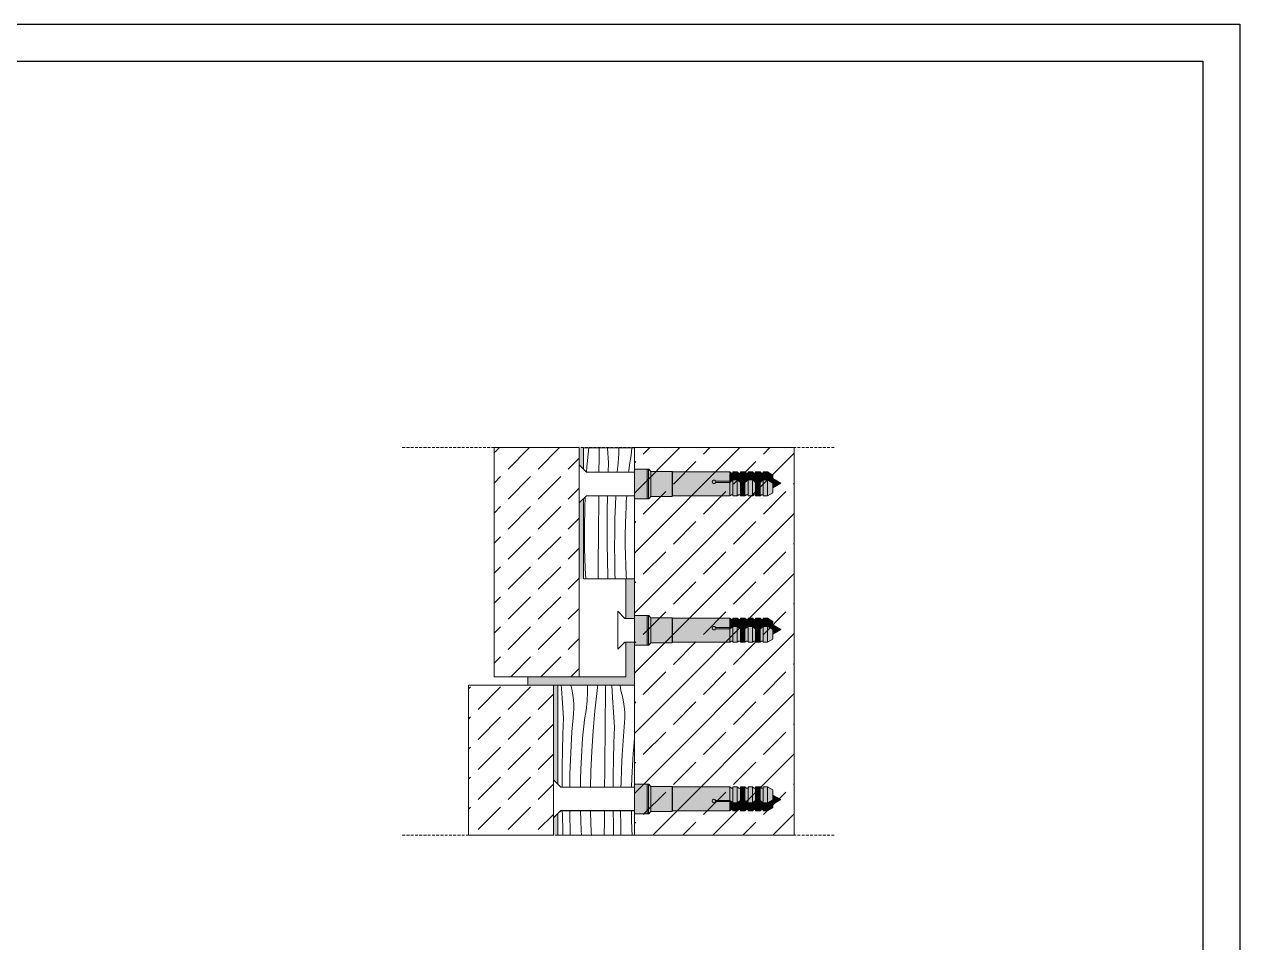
# Model space of a CAD drawing. Header units: millimetres. Extents: x -5804 to 56024, y 506 to 54141.
# Drawn here: x 47442 to 56024, y 47658 to 54141 of the extents above; entities that cross this region are included whole.
import ezdxf

# ---------------------------------------------------------------- set-up
doc = ezdxf.new("R2010")
doc.units = ezdxf.units.MM
doc.linetypes.add('Hidden Line', pattern=[30, 20, -10])
for name, color, linetype, lineweight in [('2D Drafting - General102', 254, 'Continuous', 13), ('2D Drafting - General121', 255, 'Continuous', 0), ('2D Drafting - General2', 251, 'Continuous', 15), ('2D Drafting - General5', 161, 'Continuous', 25), ('2D Drafting - General81', 251, 'Continuous', 20)]:
    doc.layers.add(name, color=color, linetype=linetype, lineweight=lineweight)
pattern_1 = [(45, (205926.2, 329318.37), (-212.13203, 212.13203), [225, -75]), (45, (205926.2, 329530.5), (-212.13203, 212.13203), [225, -75])]

# ---------------------------------------------------------------- blocks, each defined once
blk = doc.blocks.new('*X6')
at = {"layer": '2D Drafting - General81', "linetype": 'Continuous'}
for p, q in [((-51503.8, -92767.2), (-51499.8, -92722)), ((-51475.2, -92744), (-51475, -92723.1)), ((-51475, -92723.1), (-51475, -92722)), ((-51455.8, -92723), (-51455.9, -92722)), ((-51453.2, -92757.9), (-51455.8, -92723)), ((-51429.6, -92746.9), (-51429, -92736.2)), ((-51429, -92725.4), (-51429.2, -92722)), ((-51429, -92736.2), (-51429, -92725.4)), ((-51400, -92740.4), (-51397.9, -92722)), ((-51504.6, -92779.7), (-51503.8, -92767.2)), ((-51475.5, -92779.7), (-51475.2, -92744)), ((-51454.1, -92779.7), (-51453.2, -92757.9)), ((-51432.4, -92779.7), (-51430.7, -92757.5)), ((-51430.7, -92757.5), (-51429.6, -92746.9)), ((-51405.5, -92776.7), (-51404, -92762.3)), ((-51404, -92762.3), (-51400, -92740.4)), ((-51405.8, -92779.7), (-51405.5, -92776.7))]:
    blk.add_line(p, q, dxfattribs=at)
blk = doc.blocks.new('Wype_nienie_31')
at = {"layer": '2D Drafting - General2', "linetype": 'Continuous'}
for p, q in [((-51512.2, -92722), (-51512.2, -92772.6)), ((-51392.2, -92722), (-51512.2, -92722)), ((-51392.2, -92779.7), (-51392.2, -92722)), ((-51512.2, -92772.6), (-51505.2, -92779.7)), ((-51505.2, -92779.7), (-51392.2, -92779.7))]:
    blk.add_line(p, q, dxfattribs=at)
at = {"layer": '2D Drafting - General81', "linetype": 'Continuous'}
blk.add_blockref('*X6', (0, 0), dxfattribs=at)
blk = doc.blocks.new('*X8')
at = {"layer": '2D Drafting - General81', "linetype": 'Continuous'}
for p, q in [((-51561.7, -93587.1), (-51561.9, -93576.2)), ((-51560.7, -93625.2), (-51561.7, -93587.1)), ((-51544.4, -93589), (-51544.5, -93576.2)), ((-51543.7, -93622), (-51544.4, -93589)), ((-51518.4, -93599), (-51519.1, -93576.2)), ((-51495.2, -93579.8), (-51495.2, -93576.2)), ((-51493.8, -93627.6), (-51495.2, -93579.8)), ((-51462.9, -93601.6), (-51462.7, -93576.2)), ((-51441.6, -93608.3), (-51442.1, -93576.2)), ((-51424.6, -93577.1), (-51424.6, -93576.2)), ((-51424.3, -93610.2), (-51424.6, -93577.1)), ((-51399.1, -93596.1), (-51399.3, -93576.2)), ((-51398.3, -93620.2), (-51399.1, -93596.1)), ((-51560.4, -93633.9), (-51560.7, -93625.2)), ((-51543.6, -93627.6), (-51543.7, -93622)), ((-51517.3, -93623.2), (-51518.4, -93599)), ((-51516.7, -93633.9), (-51517.3, -93623.2)), ((-51463.1, -93633.9), (-51462.9, -93601.6)), ((-51441, -93633.9), (-51441.6, -93608.3)), ((-51423.8, -93633.9), (-51424.3, -93610.2)), ((-51397.7, -93633.9), (-51398.3, -93620.2)), ((-51543.4, -93633.1), (-51543.6, -93627.6)), ((-51543.4, -93633.9), (-51543.4, -93633.1)), ((-51493.4, -93633.9), (-51493.8, -93627.6))]:
    blk.add_line(p, q, dxfattribs=at)
blk = doc.blocks.new('Wype_nienie_32')
at = {"layer": '2D Drafting - General2', "linetype": 'Continuous'}
for p, q in [((-51565.6, -93576.2), (-51572.7, -93583.2)), ((-51572.7, -93583.2), (-51572.7, -93633.9)), ((-51392.2, -93576.2), (-51565.6, -93576.2)), ((-51392.2, -93633.9), (-51392.2, -93576.2)), ((-51572.7, -93633.9), (-51392.2, -93633.9))]:
    blk.add_line(p, q, dxfattribs=at)
at = {"layer": '2D Drafting - General81', "linetype": 'Continuous'}
blk.add_blockref('*X8', (0, 0), dxfattribs=at)
blk = doc.blocks.new('*X38')
at = {"layer": '2D Drafting - General81', "linetype": 'Continuous'}
for p, q in [((-51508.9, -92862.7), (-51507.8, -92837.7)), ((-51476.2, -92862.1), (-51476, -92835.1)), ((-51456.4, -92872.3), (-51455.7, -92835.1)), ((-51436.8, -92856.5), (-51435.8, -92835.1)), ((-51411.9, -92863.5), (-51411.2, -92849)), ((-51411.2, -92849), (-51410.3, -92835.1)), ((-51509.7, -92910.5), (-51508.9, -92862.7)), ((-51476.5, -92901.4), (-51476.2, -92862.1)), ((-51456.6, -92910.4), (-51456.4, -92872.3)), ((-51437.9, -92889.5), (-51436.8, -92856.5)), ((-51413.3, -92902.1), (-51412.5, -92878)), ((-51412.5, -92878), (-51411.9, -92863.5)), ((-51509.4, -92958.3), (-51509.7, -92910.5)), ((-51476.8, -92940.7), (-51476.5, -92901.4)), ((-51456.4, -92948.6), (-51456.6, -92910.4)), ((-51438.6, -92922.6), (-51437.9, -92889.5)), ((-51413.6, -92926.3), (-51413.3, -92902.1)), ((-51438.8, -92955.6), (-51438.6, -92922.6)), ((-51413.6, -92950.4), (-51413.6, -92926.3)), ((-51508, -93006.1), (-51509.4, -92958.3)), ((-51477.1, -92980.1), (-51476.8, -92940.7)), ((-51455.8, -92986.8), (-51456.4, -92948.6)), ((-51438.5, -92988.6), (-51438.8, -92955.6)), ((-51413.3, -92974.6), (-51413.6, -92950.4)), ((-51477.4, -93019.4), (-51477.1, -92980.1)), ((-51454.9, -93024.9), (-51455.8, -92986.8)), ((-51437.9, -93021.7), (-51438.5, -92988.6)), ((-51412.5, -92998.7), (-51413.3, -92974.6)), ((-51506.7, -93031), (-51508, -93006.1)), ((-51477.5, -93031), (-51477.4, -93019.4)), ((-51454.7, -93031), (-51454.9, -93024.9)), ((-51437.7, -93027.2), (-51437.9, -93021.7)), ((-51411.5, -93022.8), (-51412.5, -92998.7)), ((-51411, -93031), (-51411.5, -93022.8)), ((-51437.6, -93031), (-51437.7, -93027.2))]:
    blk.add_line(p, q, dxfattribs=at)
blk = doc.blocks.new('Wype_nienie_52')
at = {"layer": '2D Drafting - General2', "linetype": 'Continuous'}
for p, q in [((-51505.2, -92835.1), (-51512.2, -92842.1)), ((-51512.2, -92842.1), (-51512.2, -93031)), ((-51392.2, -92835.1), (-51505.2, -92835.1)), ((-51392.2, -93031), (-51392.2, -92835.1)), ((-51512.2, -93031), (-51392.2, -93031))]:
    blk.add_line(p, q, dxfattribs=at)
at = {"layer": '2D Drafting - General81', "linetype": 'Continuous'}
blk.add_blockref('*X38', (0, 0), dxfattribs=at)
blk = doc.blocks.new('*X42')
at = {"layer": '2D Drafting - General81', "linetype": 'Continuous'}
for p, q in [((-51564, -93288.6), (-51564.4, -93281)), ((-51541.1, -93283.4), (-51541.8, -93281)), ((-51538.6, -93293.9), (-51541.1, -93283.4)), ((-51502.2, -93296.6), (-51502.5, -93281)), ((-51479.3, -93286.7), (-51478.7, -93281)), ((-51460.3, -93302.9), (-51460, -93282)), ((-51460, -93282), (-51459.9, -93281)), ((-51443.9, -93309.7), (-51445.6, -93281)), ((-51424, -93294.3), (-51425.3, -93281)), ((-51561.7, -93323.4), (-51564, -93288.6)), ((-51536.8, -93304.4), (-51538.6, -93293.9)), ((-51535.5, -93315.1), (-51536.8, -93304.4)), ((-51503.3, -93318.7), (-51502.2, -93296.6)), ((-51485.4, -93341.1), (-51480.1, -93293.6)), ((-51480.1, -93293.6), (-51479.3, -93286.7)), ((-51460.5, -93323.7), (-51460.3, -93302.9)), ((-51441.6, -93344.6), (-51443.9, -93309.7)), ((-51421, -93304.6), (-51424, -93294.3)), ((-51418.5, -93315), (-51421, -93304.6)), ((-51559.1, -93358.2), (-51561.7, -93323.4)), ((-51534.9, -93325.8), (-51535.5, -93315.1)), ((-51535.4, -93347.2), (-51534.8, -93336.5)), ((-51534.8, -93336.5), (-51534.9, -93325.8)), ((-51505.9, -93340.8), (-51503.3, -93318.7)), ((-51460.8, -93344.6), (-51460.5, -93323.7)), ((-51416.7, -93325.6), (-51418.5, -93315)), ((-51415.4, -93336.2), (-51416.7, -93325.6)), ((-51414.8, -93347), (-51415.4, -93336.2)), ((-51560.5, -93396.3), (-51559.1, -93358.2)), ((-51539.1, -93390.8), (-51536.6, -93357.9)), ((-51536.6, -93357.9), (-51535.4, -93347.2)), ((-51511.3, -93377), (-51509.8, -93362.6)), ((-51509.8, -93362.6), (-51505.9, -93340.8)), ((-51489.6, -93388.7), (-51485.4, -93341.1)), ((-51461.3, -93404.9), (-51461, -93365.5)), ((-51461, -93365.5), (-51460.8, -93344.6)), ((-51439, -93379.4), (-51441.6, -93344.6)), ((-51416.5, -93379.1), (-51415.3, -93368.4)), ((-51415.3, -93368.4), (-51414.8, -93357.7)), ((-51414.8, -93357.7), (-51414.8, -93347)), ((-51561.6, -93434.5), (-51560.5, -93396.3)), ((-51541.1, -93423.8), (-51539.1, -93390.8)), ((-51514, -93405.9), (-51512.7, -93391.5)), ((-51512.7, -93391.5), (-51511.3, -93377)), ((-51492.7, -93436.4), (-51489.6, -93388.7)), ((-51440.5, -93417.5), (-51439, -93379.4)), ((-51419, -93412), (-51416.5, -93379.1)), ((-51542.6, -93456.8), (-51541.1, -93423.8)), ((-51516.2, -93434.9), (-51515.1, -93420.4)), ((-51515.1, -93420.4), (-51514, -93405.9)), ((-51461.7, -93444.2), (-51461.3, -93404.9)), ((-51441.5, -93455.6), (-51440.5, -93417.5)), ((-51421, -93445), (-51419, -93412)), ((-51393.9, -93427.1), (-51392.7, -93412.6)), ((-51392.7, -93412.6), (-51392.2, -93408)), ((-51562.2, -93472.6), (-51561.6, -93434.5)), ((-51517.8, -93463.8), (-51517, -93449.3)), ((-51517, -93449.3), (-51516.2, -93434.9)), ((-51494.7, -93484.2), (-51492.7, -93436.4)), ((-51462, -93483.6), (-51461.7, -93444.2)), ((-51422.6, -93478), (-51421, -93445)), ((-51396.1, -93456), (-51395.1, -93441.6)), ((-51395.1, -93441.6), (-51393.9, -93427.1)), ((-51562.5, -93510.8), (-51562.2, -93472.6)), ((-51543.8, -93489.9), (-51542.6, -93456.8)), ((-51519.1, -93502.5), (-51518.4, -93478.3)), ((-51518.4, -93478.3), (-51517.8, -93463.8)), ((-51462.3, -93520.8), (-51462, -93483.6)), ((-51442.1, -93493.8), (-51441.5, -93455.6)), ((-51423.7, -93511), (-51422.6, -93478)), ((-51397.7, -93485), (-51397, -93470.5)), ((-51397, -93470.5), (-51396.1, -93456)), ((-51562.4, -93520.8), (-51562.5, -93510.8)), ((-51544.4, -93520.8), (-51543.8, -93489.9)), ((-51519.4, -93520.8), (-51519.1, -93502.5)), ((-51495.3, -93520.8), (-51494.7, -93484.2)), ((-51442.3, -93520.8), (-51442.1, -93493.8)), ((-51423.9, -93520.8), (-51423.7, -93511)), ((-51399, -93520.8), (-51398.3, -93499.5)), ((-51398.3, -93499.5), (-51397.7, -93485))]:
    blk.add_line(p, q, dxfattribs=at)
blk = doc.blocks.new('Wype_nienie_54')
at = {"layer": '2D Drafting - General2', "linetype": 'Continuous'}
for p, q in [((-51392.2, -93281), (-51572.7, -93281)), ((-51572.7, -93281), (-51572.7, -93513.7)), ((-51392.2, -93520.8), (-51392.2, -93281)), ((-51572.7, -93513.7), (-51565.6, -93520.8)), ((-51565.6, -93520.8), (-51392.2, -93520.8))]:
    blk.add_line(p, q, dxfattribs=at)
at = {"layer": '2D Drafting - General81', "linetype": 'Continuous'}
blk.add_blockref('*X42', (0, 0), dxfattribs=at)

msp = doc.modelspace()

# ---------------------------------------------------------------- hatches: boundary and pattern name
at = {"layer": '2D Drafting - General102', "linetype": 'Continuous'}
for points in [[(51749.51, 50225.45), (51689.51, 50225.45), (51689.51, 49946.31), (51749.51, 49946.31)], [(50998.17, 49475.45), (51749.51, 49475.45), (51749.51, 49780.05), (51689.51, 49780.05), (51689.51, 49535.45), (50998.17, 49535.45)]]:
    msp.add_hatch(color=256, dxfattribs=at).paths.add_polyline_path(points)
at = {"layer": '2D Drafting - General121', "linetype": 'Continuous'}
for points in [[(51749.51, 50791.77), (51749.51, 50901.8), (51749.51, 51000.79), (51839.51, 51000.79), (51839.51, 50893.02), (51839.51, 50791.77)], [(51839.51, 50791.77), (51749.51, 50791.77), (51749.51, 50901.8), (51749.51, 51000.79), (51839.51, 51000.79), (51839.51, 50890.18)], [(51839.51, 50792.06), (51839.51, 50890.18), (51839.51, 50963.24), (51839.51, 51000.79), (51850.05, 51000.79), (51850.05, 50792.06)], [(51850.05, 50792.06), (51850.05, 51000.79), (51850.57, 51000.79), (51866.81, 50984.55), (51866.81, 50808.3), (51850.57, 50792.06)], [(51866.81, 50808.01), (51866.81, 50984.55), (52016.04, 50984.55), (52016.04, 50808.01)], [(52016.04, 50808.01), (52016.04, 50984.55), (52019.78, 50980.81), (52019.78, 50811.75)], [(52445.36, 50971.93), (52445.36, 50933.08), (52423.03, 50915.84), (52423.03, 50980.81), (52434.26, 50971.93)], [(52476.42, 50980.81), (52476.42, 50933.08), (52445.36, 50933.08), (52445.36, 50980.81)], [(52498.75, 50971.93), (52498.75, 50915.84), (52476.42, 50933.08), (52476.42, 50980.81), (52487.65, 50971.93)], [(52529.81, 50980.81), (52529.81, 50915.84), (52498.75, 50915.84), (52498.75, 50980.81)], [(52529.81, 50915.84), (52529.81, 50980.81), (52541.04, 50971.93), (52552.14, 50971.93), (52552.14, 50933.08)], [(52583.2, 50980.81), (52583.2, 50933.08), (52552.14, 50933.08), (52552.14, 50980.81)], [(52605.53, 50971.93), (52605.53, 50915.84), (52583.2, 50933.08), (52583.2, 50980.81), (52594.43, 50971.93)], [(52636.59, 50980.81), (52636.59, 50915.84), (52605.53, 50915.84), (52605.53, 50980.81)], [(52658.92, 50971.93), (52658.92, 50933.08), (52636.59, 50915.84), (52636.59, 50980.81), (52647.82, 50971.93)], [(52658.92, 50933.08), (52658.92, 50980.81), (52689.98, 50980.81), (52689.98, 50933.08)], [(52727.12, 50911.64), (52689.98, 50933.08), (52689.98, 50980.81), (52727.12, 50959.37)], [(52423.03, 50915.84), (52445.36, 50933.08), (52445.36, 50924.2), (52423.03, 50906.96)], [(52445.36, 50820.62), (52434.26, 50820.62), (52423.03, 50811.75), (52423.03, 50906.96), (52445.36, 50924.2)], [(52445.36, 50933.08), (52476.42, 50933.08), (52476.42, 50924.2), (52445.36, 50924.2)], [(52445.36, 50811.75), (52445.36, 50924.2), (52476.42, 50924.2), (52476.42, 50811.75)], [(52498.75, 50906.96), (52476.42, 50924.2), (52476.42, 50933.08), (52498.75, 50915.84)], [(52498.75, 50820.62), (52487.65, 50820.62), (52476.42, 50811.75), (52476.42, 50924.2), (52498.75, 50906.96)], [(52498.75, 50915.84), (52529.81, 50915.84), (52529.81, 50906.96), (52498.75, 50906.96)], [(52498.75, 50811.75), (52498.75, 50906.96), (52529.81, 50906.96), (52529.81, 50811.75)], [(52552.14, 50924.2), (52529.81, 50906.96), (52529.81, 50915.84), (52552.14, 50933.08)], [(52552.14, 50820.62), (52541.04, 50820.62), (52529.81, 50811.75), (52529.81, 50906.96), (52552.14, 50924.2)], [(52583.2, 50924.2), (52552.14, 50924.2), (52552.14, 50933.08), (52583.2, 50933.08)], [(52583.2, 50811.75), (52552.14, 50811.75), (52552.14, 50924.2), (52583.2, 50924.2)], [(52605.53, 50906.96), (52583.2, 50924.2), (52583.2, 50933.08), (52605.53, 50915.84)], [(52605.53, 50820.62), (52594.43, 50820.62), (52583.2, 50811.75), (52583.2, 50924.2), (52605.53, 50906.96)], [(52605.53, 50915.84), (52636.59, 50915.84), (52636.59, 50906.96), (52605.53, 50906.96)], [(52636.59, 50811.75), (52605.53, 50811.75), (52605.53, 50906.96), (52636.59, 50906.96)], [(52636.59, 50915.84), (52658.92, 50933.08), (52658.92, 50924.2), (52636.59, 50906.96)], [(52658.92, 50820.62), (52647.82, 50820.62), (52636.59, 50811.75), (52636.59, 50906.96), (52658.92, 50924.2)], [(52658.92, 50933.08), (52689.98, 50933.08), (52689.98, 50924.2), (52658.92, 50924.2)], [(52658.92, 50811.75), (52658.92, 50924.2), (52689.98, 50924.2), (52689.98, 50811.75)], [(52727.12, 50902.76), (52689.98, 50924.2), (52689.98, 50933.08), (52727.12, 50911.64)], [(52727.12, 50833.19), (52689.98, 50811.75), (52689.98, 50924.2), (52727.12, 50902.76)], [(52783.31, 50901.51), (52727.12, 50869.07), (52727.12, 50933.95)], [(51749.51, 49758.67), (51749.51, 49868.7), (51749.51, 49967.69), (51839.51, 49967.69), (51839.51, 49859.93), (51839.51, 49758.67)], [(51839.51, 49758.67), (51749.51, 49758.67), (51749.51, 49868.7), (51749.51, 49967.69), (51839.51, 49967.69), (51839.51, 49857.08)], [(51839.51, 49758.96), (51839.51, 49857.08), (51839.51, 49930.14), (51839.51, 49967.69), (51850.05, 49967.69), (51850.05, 49758.96)], [(51850.05, 49758.96), (51850.05, 49967.69), (51850.57, 49967.69), (51866.81, 49951.45), (51866.81, 49775.2), (51850.57, 49758.96)], [(51866.81, 49774.91), (51866.81, 49951.45), (52016.04, 49951.45), (52016.04, 49774.91)], [(52016.04, 49774.91), (52016.04, 49951.45), (52019.78, 49947.71), (52019.78, 49778.65)], [(52445.36, 49938.83), (52445.36, 49899.98), (52423.03, 49882.74), (52423.03, 49947.71), (52434.26, 49938.83)], [(52476.42, 49947.71), (52476.42, 49899.98), (52445.36, 49899.98), (52445.36, 49947.71)], [(52498.75, 49938.83), (52498.75, 49882.74), (52476.42, 49899.98), (52476.42, 49947.71), (52487.65, 49938.83)], [(52529.81, 49947.71), (52529.81, 49882.74), (52498.75, 49882.74), (52498.75, 49947.71)], [(52529.81, 49882.74), (52529.81, 49947.71), (52541.04, 49938.83), (52552.14, 49938.83), (52552.14, 49899.98)], [(52583.2, 49947.71), (52583.2, 49899.98), (52552.14, 49899.98), (52552.14, 49947.71)], [(52605.53, 49938.83), (52605.53, 49882.74), (52583.2, 49899.98), (52583.2, 49947.71), (52594.43, 49938.83)], [(52636.59, 49947.71), (52636.59, 49882.74), (52605.53, 49882.74), (52605.53, 49947.71)], [(52658.92, 49938.83), (52658.92, 49899.98), (52636.59, 49882.74), (52636.59, 49947.71), (52647.82, 49938.83)], [(52658.92, 49899.98), (52658.92, 49947.71), (52689.98, 49947.71), (52689.98, 49899.98)], [(52727.12, 49878.54), (52689.98, 49899.98), (52689.98, 49947.71), (52727.12, 49926.27)], [(52423.03, 49882.74), (52445.36, 49899.98), (52445.36, 49891.11), (52423.03, 49873.87)], [(52445.36, 49787.52), (52434.26, 49787.52), (52423.03, 49778.65), (52423.03, 49873.87), (52445.36, 49891.11)], [(52445.36, 49899.98), (52476.42, 49899.98), (52476.42, 49891.11), (52445.36, 49891.11)], [(52445.36, 49778.65), (52445.36, 49891.11), (52476.42, 49891.11), (52476.42, 49778.65)], [(52498.75, 49873.87), (52476.42, 49891.11), (52476.42, 49899.98), (52498.75, 49882.74)], [(52498.75, 49787.52), (52487.65, 49787.52), (52476.42, 49778.65), (52476.42, 49891.11), (52498.75, 49873.87)], [(52498.75, 49882.74), (52529.81, 49882.74), (52529.81, 49873.87), (52498.75, 49873.87)], [(52498.75, 49778.65), (52498.75, 49873.87), (52529.81, 49873.87), (52529.81, 49778.65)], [(52552.14, 49891.11), (52529.81, 49873.87), (52529.81, 49882.74), (52552.14, 49899.98)], [(52552.14, 49787.52), (52541.04, 49787.52), (52529.81, 49778.65), (52529.81, 49873.87), (52552.14, 49891.11)], [(52583.2, 49891.11), (52552.14, 49891.11), (52552.14, 49899.98), (52583.2, 49899.98)], [(52583.2, 49778.65), (52552.14, 49778.65), (52552.14, 49891.11), (52583.2, 49891.11)], [(52605.53, 49873.87), (52583.2, 49891.11), (52583.2, 49899.98), (52605.53, 49882.74)], [(52605.53, 49787.52), (52594.43, 49787.52), (52583.2, 49778.65), (52583.2, 49891.11), (52605.53, 49873.87)], [(52605.53, 49882.74), (52636.59, 49882.74), (52636.59, 49873.87), (52605.53, 49873.87)], [(52636.59, 49778.65), (52605.53, 49778.65), (52605.53, 49873.87), (52636.59, 49873.87)], [(52636.59, 49882.74), (52658.92, 49899.98), (52658.92, 49891.11), (52636.59, 49873.87)], [(52658.92, 49787.52), (52647.82, 49787.52), (52636.59, 49778.65), (52636.59, 49873.87), (52658.92, 49891.11)], [(52658.92, 49899.98), (52689.98, 49899.98), (52689.98, 49891.11), (52658.92, 49891.11)], [(52658.92, 49778.65), (52658.92, 49891.11), (52689.98, 49891.11), (52689.98, 49778.65)], [(52727.12, 49869.66), (52689.98, 49891.11), (52689.98, 49899.98), (52727.12, 49878.54)], [(52727.12, 49800.09), (52689.98, 49778.65), (52689.98, 49891.11), (52727.12, 49869.66)], [(52783.31, 49868.41), (52727.12, 49835.97), (52727.12, 49900.85)], [(51749.51, 48777.49), (51749.51, 48667.46), (51749.51, 48568.48), (51839.51, 48568.48), (51839.51, 48676.24), (51839.51, 48777.49)], [(51839.51, 48777.49), (51749.51, 48777.49), (51749.51, 48667.46), (51749.51, 48568.48), (51839.51, 48568.48), (51839.51, 48679.09)], [(51839.51, 48777.2), (51839.51, 48679.09), (51839.51, 48606.03), (51839.51, 48568.48), (51850.05, 48568.48), (51850.05, 48777.2)], [(51850.05, 48777.2), (51850.05, 48568.48), (51850.57, 48568.48), (51866.81, 48584.72), (51866.81, 48760.96), (51850.57, 48777.2)], [(51866.81, 48761.25), (51866.81, 48584.72), (52016.04, 48584.72), (52016.04, 48761.25)], [(52016.04, 48761.25), (52016.04, 48584.72), (52019.78, 48588.45), (52019.78, 48757.52)], [(52445.36, 48748.64), (52434.26, 48748.64), (52423.03, 48757.52), (52423.03, 48662.3), (52445.36, 48645.06)], [(52445.36, 48757.52), (52445.36, 48645.06), (52476.42, 48645.06), (52476.42, 48757.52)], [(52498.75, 48748.64), (52487.65, 48748.64), (52476.42, 48757.52), (52476.42, 48645.06), (52498.75, 48662.3)], [(52498.75, 48757.52), (52498.75, 48662.3), (52529.81, 48662.3), (52529.81, 48757.52)], [(52552.14, 48748.64), (52541.04, 48748.64), (52529.81, 48757.52), (52529.81, 48662.3), (52552.14, 48645.06)], [(52583.2, 48757.52), (52552.14, 48757.52), (52552.14, 48645.06), (52583.2, 48645.06)], [(52605.53, 48748.64), (52594.43, 48748.64), (52583.2, 48757.52), (52583.2, 48645.06), (52605.53, 48662.3)], [(52636.59, 48757.52), (52605.53, 48757.52), (52605.53, 48662.3), (52636.59, 48662.3)], [(52658.92, 48748.64), (52647.82, 48748.64), (52636.59, 48757.52), (52636.59, 48662.3), (52658.92, 48645.06)], [(52658.92, 48757.52), (52658.92, 48645.06), (52689.98, 48645.06), (52689.98, 48757.52)], [(52727.12, 48736.07), (52689.98, 48757.52), (52689.98, 48645.06), (52727.12, 48666.5)], [(52423.03, 48653.42), (52445.36, 48636.18), (52445.36, 48645.06), (52423.03, 48662.3)], [(52498.75, 48662.3), (52476.42, 48645.06), (52476.42, 48636.18), (52498.75, 48653.42)], [(52498.75, 48653.42), (52529.81, 48653.42), (52529.81, 48662.3), (52498.75, 48662.3)], [(52552.14, 48645.06), (52529.81, 48662.3), (52529.81, 48653.42), (52552.14, 48636.18)], [(52605.53, 48662.3), (52583.2, 48645.06), (52583.2, 48636.18), (52605.53, 48653.42)], [(52605.53, 48653.42), (52636.59, 48653.42), (52636.59, 48662.3), (52605.53, 48662.3)], [(52636.59, 48653.42), (52658.92, 48636.18), (52658.92, 48645.06), (52636.59, 48662.3)], [(52727.12, 48666.5), (52689.98, 48645.06), (52689.98, 48636.18), (52727.12, 48657.63)], [(52783.31, 48667.75), (52727.12, 48700.19), (52727.12, 48635.31)], [(52445.36, 48597.33), (52445.36, 48636.18), (52423.03, 48653.42), (52423.03, 48588.45), (52434.26, 48597.33)], [(52445.36, 48636.18), (52476.42, 48636.18), (52476.42, 48645.06), (52445.36, 48645.06)], [(52476.42, 48588.45), (52476.42, 48636.18), (52445.36, 48636.18), (52445.36, 48588.45)], [(52498.75, 48597.33), (52498.75, 48653.42), (52476.42, 48636.18), (52476.42, 48588.45), (52487.65, 48597.33)], [(52529.81, 48588.45), (52529.81, 48653.42), (52498.75, 48653.42), (52498.75, 48588.45)], [(52529.81, 48653.42), (52529.81, 48588.45), (52541.04, 48597.33), (52552.14, 48597.33), (52552.14, 48636.18)], [(52583.2, 48645.06), (52552.14, 48645.06), (52552.14, 48636.18), (52583.2, 48636.18)], [(52583.2, 48588.45), (52583.2, 48636.18), (52552.14, 48636.18), (52552.14, 48588.45)], [(52605.53, 48597.33), (52605.53, 48653.42), (52583.2, 48636.18), (52583.2, 48588.45), (52594.43, 48597.33)], [(52636.59, 48588.45), (52636.59, 48653.42), (52605.53, 48653.42), (52605.53, 48588.45)], [(52658.92, 48597.33), (52658.92, 48636.18), (52636.59, 48653.42), (52636.59, 48588.45), (52647.82, 48597.33)], [(52658.92, 48636.18), (52689.98, 48636.18), (52689.98, 48645.06), (52658.92, 48645.06)], [(52658.92, 48636.18), (52658.92, 48588.45), (52689.98, 48588.45), (52689.98, 48636.18)], [(52727.12, 48657.63), (52689.98, 48636.18), (52689.98, 48588.45), (52727.12, 48609.9)]]:
    msp.add_hatch(color=256, dxfattribs=at).paths.add_polyline_path(points)
h = msp.add_hatch(color=256, dxfattribs=at)
edge = h.paths.add_edge_path()
edge.add_line((52019.78, 50811.75), (52019.78, 50980.81))
edge.add_line((52019.78, 50980.81), (52423.03, 50980.81))
edge.add_line((52423.03, 50980.81), (52423.03, 50915.84))
edge.add_line((52423.03, 50915.84), (52323.11, 50915.84))
edge.add_arc((52311.36, 50911.4), 12.55, 20.701612, 339.298388)
edge.add_line((52323.11, 50906.96), (52423.03, 50906.96))
edge.add_line((52423.03, 50906.96), (52423.03, 50811.75))
edge.add_line((52423.03, 50811.75), (52019.78, 50811.75))
h = msp.add_hatch(color=256, dxfattribs=at)
edge = h.paths.add_edge_path()
edge.add_line((52423.03, 50906.96), (52323.11, 50906.96))
edge.add_arc((52311.36, 50911.4), 12.55, 20.701612, 339.298388, ccw=False)
edge.add_line((52323.11, 50915.84), (52423.03, 50915.84))
edge.add_line((52423.03, 50915.84), (52423.03, 50906.96))
h = msp.add_hatch(color=256, dxfattribs=at)
edge = h.paths.add_edge_path()
edge.add_line((52019.78, 49778.65), (52019.78, 49947.71))
edge.add_line((52019.78, 49947.71), (52423.03, 49947.71))
edge.add_line((52423.03, 49947.71), (52423.03, 49882.74))
edge.add_line((52423.03, 49882.74), (52323.11, 49882.74))
edge.add_arc((52311.36, 49878.3), 12.55, 20.701612, 339.298388)
edge.add_line((52323.11, 49873.87), (52423.03, 49873.87))
edge.add_line((52423.03, 49873.87), (52423.03, 49778.65))
edge.add_line((52423.03, 49778.65), (52019.78, 49778.65))
h = msp.add_hatch(color=256, dxfattribs=at)
edge = h.paths.add_edge_path()
edge.add_line((52423.03, 49873.87), (52323.11, 49873.87))
edge.add_arc((52311.36, 49878.3), 12.55, 20.701612, 339.298388, ccw=False)
edge.add_line((52323.11, 49882.74), (52423.03, 49882.74))
edge.add_line((52423.03, 49882.74), (52423.03, 49873.87))
h = msp.add_hatch(color=256, dxfattribs=at)
edge = h.paths.add_edge_path()
edge.add_line((52019.78, 48757.52), (52019.78, 48588.45))
edge.add_line((52019.78, 48588.45), (52423.03, 48588.45))
edge.add_line((52423.03, 48588.45), (52423.03, 48653.42))
edge.add_line((52423.03, 48653.42), (52323.11, 48653.42))
edge.add_arc((52311.36, 48657.86), 12.55, 20.701612, 339.298388, ccw=False)
edge.add_line((52323.11, 48662.3), (52423.03, 48662.3))
edge.add_line((52423.03, 48662.3), (52423.03, 48757.52))
edge.add_line((52423.03, 48757.52), (52019.78, 48757.52))
h = msp.add_hatch(color=256, dxfattribs=at)
edge = h.paths.add_edge_path()
edge.add_line((52423.03, 48662.3), (52323.11, 48662.3))
edge.add_arc((52311.36, 48657.86), 12.55, 20.701612, 339.298388)
edge.add_line((52323.11, 48653.42), (52423.03, 48653.42))
edge.add_line((52423.03, 48653.42), (52423.03, 48662.3))
at = {"layer": '2D Drafting - General81', "linetype": 'Continuous'}
h = msp.add_hatch(dxfattribs=at)
h.set_pattern_fill('BETON', color=256, scale=3, style=0, pattern_type=2)
h.set_pattern_definition(pattern_1)
h.paths.add_polyline_path([(50759.51, 49535.45), (51359.51, 49535.45), (51359.51, 50062.92), (51359.51, 51152.5), (50759.51, 51152.5), (50759.51, 50062.92)])
for points in [[(51389.51, 51152.5), (51359.51, 51152.5), (51359.51, 51030.49), (51389.51, 51000.49)], [(51359.51, 50225.45), (51389.51, 50225.45), (51389.51, 50792.06), (51359.51, 50762.06)], [(51208.17, 48777.2), (51208.17, 49475.45), (51178.17, 49475.45), (51178.17, 48807.2)], [(51208.17, 48416.76), (51208.17, 48568.77), (51178.17, 48538.77), (51178.17, 48416.76)]]:
    msp.add_hatch(color=256, dxfattribs=at).paths.add_polyline_path(points, flags=0)
h = msp.add_hatch(dxfattribs=at)
h.set_pattern_fill('SOLID___DASHED', color=256, scale=3, style=0, pattern_type=2)
h.set_pattern_definition([(45, (205926.2, 329318.37), (-212.13203, 212.13203), []), (45, (205820.13, 329424.44), (-212.13203, 212.13203), [225, -75])])
h.paths.add_polyline_path([(51749.51, 48416.76), (51900.95, 48416.76), (52878.76, 48416.76), (52878.76, 51152.5), (51900.95, 51152.5), (51752.12, 51152.5), (51749.51, 51152.5)])
h = msp.add_hatch(dxfattribs=at)
h.set_pattern_fill('BETON', color=256, scale=3, style=0, pattern_type=2)
h.set_pattern_definition(pattern_1)
h.paths.add_polyline_path([(51178.17, 48416.76), (51178.17, 49475.45), (50578.17, 49475.45), (50578.17, 48416.76)])

# ---------------------------------------------------------------- linework, layer by layer
at = {"layer": '2D Drafting - General2', "linetype": 'Hidden Line'}
for p, q in [((50110.74, 51152.5), (53165.48, 51152.5)), ((50110.74, 48416.76), (53165.48, 48416.76))]:
    msp.add_line(p, q, dxfattribs=at)
at = {"layer": '2D Drafting - General2', "linetype": 'Continuous'}
for p, q in [((51359.51, 51030.49), (51359.51, 50896.28)), ((51410.6, 50979.4), (51359.51, 51030.49)), ((51749.51, 50979.4), (51408.16, 50979.4)), ((51359.51, 50762.06), (51359.51, 50896.28)), ((51410.6, 50813.15), (51359.51, 50762.06)), ((51749.51, 50813.15), (51408.16, 50813.15)), ((51633.54, 49997.4), (51633.54, 49863.18)), ((51681.63, 49946.31), (51633.54, 49997.4)), ((51749.51, 49946.31), (51681.63, 49946.31)), ((51633.54, 49728.96), (51633.54, 49863.18)), ((51681.63, 49780.05), (51633.54, 49728.96)), ((51749.51, 49780.05), (51681.63, 49780.05)), ((51178.17, 48807.2), (51178.17, 48672.99)), ((51229.26, 48756.11), (51178.17, 48807.2)), ((51749.51, 48756.11), (51229.26, 48756.11)), ((51178.17, 48538.77), (51178.17, 48672.99)), ((51229.26, 48589.86), (51178.17, 48538.77)), ((51749.51, 48589.86), (51229.26, 48589.86))]:
    msp.add_line(p, q, dxfattribs=at)
at = {"layer": '2D Drafting - General2', "linetype": 'Continuous', "flags": 128}
for points in [[(50759.51, 49535.45), (51359.51, 49535.45), (51359.51, 50062.92), (51359.51, 51152.5), (50759.51, 51152.5), (50759.51, 50062.92)], [(51749.51, 48416.76), (51900.95, 48416.76), (52878.76, 48416.76), (52878.76, 51152.5), (51900.95, 51152.5), (51752.12, 51152.5), (51749.51, 51152.5)], [(51749.51, 50791.77), (51749.51, 50901.8), (51749.51, 51000.79), (51839.51, 51000.79), (51839.51, 50893.02), (51839.51, 50791.77)], [(51839.51, 50791.77), (51749.51, 50791.77), (51749.51, 50901.8), (51749.51, 51000.79), (51839.51, 51000.79), (51839.51, 50890.18)], [(51839.51, 50792.06), (51839.51, 50890.18), (51839.51, 50963.24), (51839.51, 51000.79), (51850.05, 51000.79), (51850.05, 50792.06)], [(51850.05, 50792.06), (51850.05, 51000.79), (51850.57, 51000.79), (51866.81, 50984.55), (51866.81, 50808.3), (51850.57, 50792.06)], [(51866.81, 50808.01), (51866.81, 50984.55), (52016.04, 50984.55), (52016.04, 50808.01)], [(52016.04, 50808.01), (52016.04, 50984.55), (52019.78, 50980.81), (52019.78, 50811.75)], [(52445.36, 50971.93), (52445.36, 50933.08), (52423.03, 50915.84), (52423.03, 50980.81), (52434.26, 50971.93)], [(52476.42, 50980.81), (52476.42, 50933.08), (52445.36, 50933.08), (52445.36, 50980.81)], [(52498.75, 50971.93), (52498.75, 50915.84), (52476.42, 50933.08), (52476.42, 50980.81), (52487.65, 50971.93)], [(52529.81, 50980.81), (52529.81, 50915.84), (52498.75, 50915.84), (52498.75, 50980.81)], [(52529.81, 50915.84), (52529.81, 50980.81), (52541.04, 50971.93), (52552.14, 50971.93), (52552.14, 50933.08)], [(52583.2, 50980.81), (52583.2, 50933.08), (52552.14, 50933.08), (52552.14, 50980.81)], [(52605.53, 50971.93), (52605.53, 50915.84), (52583.2, 50933.08), (52583.2, 50980.81), (52594.43, 50971.93)], [(52636.59, 50980.81), (52636.59, 50915.84), (52605.53, 50915.84), (52605.53, 50980.81)], [(52658.92, 50971.93), (52658.92, 50933.08), (52636.59, 50915.84), (52636.59, 50980.81), (52647.82, 50971.93)], [(52658.92, 50933.08), (52658.92, 50980.81), (52689.98, 50980.81), (52689.98, 50933.08)], [(52727.12, 50911.64), (52689.98, 50933.08), (52689.98, 50980.81), (52727.12, 50959.37)], [(52423.03, 50915.84), (52445.36, 50933.08), (52445.36, 50924.2), (52423.03, 50906.96)], [(52445.36, 50820.62), (52434.26, 50820.62), (52423.03, 50811.75), (52423.03, 50906.96), (52445.36, 50924.2)], [(52445.36, 50933.08), (52476.42, 50933.08), (52476.42, 50924.2), (52445.36, 50924.2)], [(52445.36, 50811.75), (52445.36, 50924.2), (52476.42, 50924.2), (52476.42, 50811.75)], [(52498.75, 50906.96), (52476.42, 50924.2), (52476.42, 50933.08), (52498.75, 50915.84)], [(52498.75, 50820.62), (52487.65, 50820.62), (52476.42, 50811.75), (52476.42, 50924.2), (52498.75, 50906.96)], [(52498.75, 50915.84), (52529.81, 50915.84), (52529.81, 50906.96), (52498.75, 50906.96)], [(52498.75, 50811.75), (52498.75, 50906.96), (52529.81, 50906.96), (52529.81, 50811.75)], [(52552.14, 50924.2), (52529.81, 50906.96), (52529.81, 50915.84), (52552.14, 50933.08)], [(52552.14, 50820.62), (52541.04, 50820.62), (52529.81, 50811.75), (52529.81, 50906.96), (52552.14, 50924.2)], [(52583.2, 50924.2), (52552.14, 50924.2), (52552.14, 50933.08), (52583.2, 50933.08)], [(52583.2, 50811.75), (52552.14, 50811.75), (52552.14, 50924.2), (52583.2, 50924.2)], [(52605.53, 50906.96), (52583.2, 50924.2), (52583.2, 50933.08), (52605.53, 50915.84)], [(52605.53, 50820.62), (52594.43, 50820.62), (52583.2, 50811.75), (52583.2, 50924.2), (52605.53, 50906.96)], [(52605.53, 50915.84), (52636.59, 50915.84), (52636.59, 50906.96), (52605.53, 50906.96)], [(52636.59, 50811.75), (52605.53, 50811.75), (52605.53, 50906.96), (52636.59, 50906.96)], [(52636.59, 50915.84), (52658.92, 50933.08), (52658.92, 50924.2), (52636.59, 50906.96)], [(52658.92, 50820.62), (52647.82, 50820.62), (52636.59, 50811.75), (52636.59, 50906.96), (52658.92, 50924.2)], [(52658.92, 50933.08), (52689.98, 50933.08), (52689.98, 50924.2), (52658.92, 50924.2)], [(52658.92, 50811.75), (52658.92, 50924.2), (52689.98, 50924.2), (52689.98, 50811.75)], [(52727.12, 50902.76), (52689.98, 50924.2), (52689.98, 50933.08), (52727.12, 50911.64)], [(52727.12, 50833.19), (52689.98, 50811.75), (52689.98, 50924.2), (52727.12, 50902.76)], [(52783.31, 50901.51), (52727.12, 50869.07), (52727.12, 50933.95)], [(51749.51, 50225.45), (51689.51, 50225.45), (51689.51, 49946.31), (51749.51, 49946.31)], [(51749.51, 49758.67), (51749.51, 49868.7), (51749.51, 49967.69), (51839.51, 49967.69), (51839.51, 49859.93), (51839.51, 49758.67)], [(51839.51, 49758.67), (51749.51, 49758.67), (51749.51, 49868.7), (51749.51, 49967.69), (51839.51, 49967.69), (51839.51, 49857.08)], [(51839.51, 49758.96), (51839.51, 49857.08), (51839.51, 49930.14), (51839.51, 49967.69), (51850.05, 49967.69), (51850.05, 49758.96)], [(51850.05, 49758.96), (51850.05, 49967.69), (51850.57, 49967.69), (51866.81, 49951.45), (51866.81, 49775.2), (51850.57, 49758.96)], [(51866.81, 49774.91), (51866.81, 49951.45), (52016.04, 49951.45), (52016.04, 49774.91)], [(52016.04, 49774.91), (52016.04, 49951.45), (52019.78, 49947.71), (52019.78, 49778.65)], [(52445.36, 49938.83), (52445.36, 49899.98), (52423.03, 49882.74), (52423.03, 49947.71), (52434.26, 49938.83)], [(52476.42, 49947.71), (52476.42, 49899.98), (52445.36, 49899.98), (52445.36, 49947.71)], [(52498.75, 49938.83), (52498.75, 49882.74), (52476.42, 49899.98), (52476.42, 49947.71), (52487.65, 49938.83)], [(52529.81, 49947.71), (52529.81, 49882.74), (52498.75, 49882.74), (52498.75, 49947.71)], [(52529.81, 49882.74), (52529.81, 49947.71), (52541.04, 49938.83), (52552.14, 49938.83), (52552.14, 49899.98)], [(52583.2, 49947.71), (52583.2, 49899.98), (52552.14, 49899.98), (52552.14, 49947.71)], [(52605.53, 49938.83), (52605.53, 49882.74), (52583.2, 49899.98), (52583.2, 49947.71), (52594.43, 49938.83)], [(52636.59, 49947.71), (52636.59, 49882.74), (52605.53, 49882.74), (52605.53, 49947.71)], [(52658.92, 49938.83), (52658.92, 49899.98), (52636.59, 49882.74), (52636.59, 49947.71), (52647.82, 49938.83)], [(52658.92, 49899.98), (52658.92, 49947.71), (52689.98, 49947.71), (52689.98, 49899.98)], [(52727.12, 49878.54), (52689.98, 49899.98), (52689.98, 49947.71), (52727.12, 49926.27)], [(52423.03, 49882.74), (52445.36, 49899.98), (52445.36, 49891.11), (52423.03, 49873.87)], [(52445.36, 49787.52), (52434.26, 49787.52), (52423.03, 49778.65), (52423.03, 49873.87), (52445.36, 49891.11)], [(52445.36, 49899.98), (52476.42, 49899.98), (52476.42, 49891.11), (52445.36, 49891.11)], [(52445.36, 49778.65), (52445.36, 49891.11), (52476.42, 49891.11), (52476.42, 49778.65)], [(52498.75, 49873.87), (52476.42, 49891.11), (52476.42, 49899.98), (52498.75, 49882.74)], [(52498.75, 49787.52), (52487.65, 49787.52), (52476.42, 49778.65), (52476.42, 49891.11), (52498.75, 49873.87)], [(52498.75, 49882.74), (52529.81, 49882.74), (52529.81, 49873.87), (52498.75, 49873.87)], [(52498.75, 49778.65), (52498.75, 49873.87), (52529.81, 49873.87), (52529.81, 49778.65)], [(52552.14, 49891.11), (52529.81, 49873.87), (52529.81, 49882.74), (52552.14, 49899.98)], [(52552.14, 49787.52), (52541.04, 49787.52), (52529.81, 49778.65), (52529.81, 49873.87), (52552.14, 49891.11)], [(52583.2, 49891.11), (52552.14, 49891.11), (52552.14, 49899.98), (52583.2, 49899.98)], [(52583.2, 49778.65), (52552.14, 49778.65), (52552.14, 49891.11), (52583.2, 49891.11)], [(52605.53, 49873.87), (52583.2, 49891.11), (52583.2, 49899.98), (52605.53, 49882.74)], [(52605.53, 49787.52), (52594.43, 49787.52), (52583.2, 49778.65), (52583.2, 49891.11), (52605.53, 49873.87)], [(52605.53, 49882.74), (52636.59, 49882.74), (52636.59, 49873.87), (52605.53, 49873.87)], [(52636.59, 49778.65), (52605.53, 49778.65), (52605.53, 49873.87), (52636.59, 49873.87)], [(52636.59, 49882.74), (52658.92, 49899.98), (52658.92, 49891.11), (52636.59, 49873.87)], [(52658.92, 49787.52), (52647.82, 49787.52), (52636.59, 49778.65), (52636.59, 49873.87), (52658.92, 49891.11)], [(52658.92, 49899.98), (52689.98, 49899.98), (52689.98, 49891.11), (52658.92, 49891.11)], [(52658.92, 49778.65), (52658.92, 49891.11), (52689.98, 49891.11), (52689.98, 49778.65)], [(52727.12, 49869.66), (52689.98, 49891.11), (52689.98, 49899.98), (52727.12, 49878.54)], [(52727.12, 49800.09), (52689.98, 49778.65), (52689.98, 49891.11), (52727.12, 49869.66)], [(52783.31, 49868.41), (52727.12, 49835.97), (52727.12, 49900.85)], [(50998.17, 49475.45), (51749.51, 49475.45), (51749.51, 49780.05), (51689.51, 49780.05), (51689.51, 49535.45), (50998.17, 49535.45)], [(51178.17, 48416.76), (51178.17, 49475.45), (50578.17, 49475.45), (50578.17, 48416.76)], [(51749.51, 48777.49), (51749.51, 48667.46), (51749.51, 48568.48), (51839.51, 48568.48), (51839.51, 48676.24), (51839.51, 48777.49)], [(51839.51, 48777.49), (51749.51, 48777.49), (51749.51, 48667.46), (51749.51, 48568.48), (51839.51, 48568.48), (51839.51, 48679.09)], [(51839.51, 48777.2), (51839.51, 48679.09), (51839.51, 48606.03), (51839.51, 48568.48), (51850.05, 48568.48), (51850.05, 48777.2)], [(51850.05, 48777.2), (51850.05, 48568.48), (51850.57, 48568.48), (51866.81, 48584.72), (51866.81, 48760.96), (51850.57, 48777.2)], [(51866.81, 48761.25), (51866.81, 48584.72), (52016.04, 48584.72), (52016.04, 48761.25)], [(52016.04, 48761.25), (52016.04, 48584.72), (52019.78, 48588.45), (52019.78, 48757.52)], [(52445.36, 48748.64), (52434.26, 48748.64), (52423.03, 48757.52), (52423.03, 48662.3), (52445.36, 48645.06)], [(52445.36, 48757.52), (52445.36, 48645.06), (52476.42, 48645.06), (52476.42, 48757.52)], [(52498.75, 48748.64), (52487.65, 48748.64), (52476.42, 48757.52), (52476.42, 48645.06), (52498.75, 48662.3)], [(52498.75, 48757.52), (52498.75, 48662.3), (52529.81, 48662.3), (52529.81, 48757.52)], [(52552.14, 48748.64), (52541.04, 48748.64), (52529.81, 48757.52), (52529.81, 48662.3), (52552.14, 48645.06)], [(52583.2, 48757.52), (52552.14, 48757.52), (52552.14, 48645.06), (52583.2, 48645.06)], [(52605.53, 48748.64), (52594.43, 48748.64), (52583.2, 48757.52), (52583.2, 48645.06), (52605.53, 48662.3)], [(52636.59, 48757.52), (52605.53, 48757.52), (52605.53, 48662.3), (52636.59, 48662.3)], [(52658.92, 48748.64), (52647.82, 48748.64), (52636.59, 48757.52), (52636.59, 48662.3), (52658.92, 48645.06)], [(52658.92, 48757.52), (52658.92, 48645.06), (52689.98, 48645.06), (52689.98, 48757.52)], [(52727.12, 48736.07), (52689.98, 48757.52), (52689.98, 48645.06), (52727.12, 48666.5)], [(52423.03, 48653.42), (52445.36, 48636.18), (52445.36, 48645.06), (52423.03, 48662.3)], [(52498.75, 48662.3), (52476.42, 48645.06), (52476.42, 48636.18), (52498.75, 48653.42)], [(52498.75, 48653.42), (52529.81, 48653.42), (52529.81, 48662.3), (52498.75, 48662.3)], [(52552.14, 48645.06), (52529.81, 48662.3), (52529.81, 48653.42), (52552.14, 48636.18)], [(52605.53, 48662.3), (52583.2, 48645.06), (52583.2, 48636.18), (52605.53, 48653.42)], [(52605.53, 48653.42), (52636.59, 48653.42), (52636.59, 48662.3), (52605.53, 48662.3)], [(52636.59, 48653.42), (52658.92, 48636.18), (52658.92, 48645.06), (52636.59, 48662.3)], [(52727.12, 48666.5), (52689.98, 48645.06), (52689.98, 48636.18), (52727.12, 48657.63)], [(52783.31, 48667.75), (52727.12, 48700.19), (52727.12, 48635.31)], [(52445.36, 48597.33), (52445.36, 48636.18), (52423.03, 48653.42), (52423.03, 48588.45), (52434.26, 48597.33)], [(52445.36, 48636.18), (52476.42, 48636.18), (52476.42, 48645.06), (52445.36, 48645.06)], [(52476.42, 48588.45), (52476.42, 48636.18), (52445.36, 48636.18), (52445.36, 48588.45)], [(52498.75, 48597.33), (52498.75, 48653.42), (52476.42, 48636.18), (52476.42, 48588.45), (52487.65, 48597.33)], [(52529.81, 48588.45), (52529.81, 48653.42), (52498.75, 48653.42), (52498.75, 48588.45)], [(52529.81, 48653.42), (52529.81, 48588.45), (52541.04, 48597.33), (52552.14, 48597.33), (52552.14, 48636.18)], [(52583.2, 48645.06), (52552.14, 48645.06), (52552.14, 48636.18), (52583.2, 48636.18)], [(52583.2, 48588.45), (52583.2, 48636.18), (52552.14, 48636.18), (52552.14, 48588.45)], [(52605.53, 48597.33), (52605.53, 48653.42), (52583.2, 48636.18), (52583.2, 48588.45), (52594.43, 48597.33)], [(52636.59, 48588.45), (52636.59, 48653.42), (52605.53, 48653.42), (52605.53, 48588.45)], [(52658.92, 48597.33), (52658.92, 48636.18), (52636.59, 48653.42), (52636.59, 48588.45), (52647.82, 48597.33)], [(52658.92, 48636.18), (52689.98, 48636.18), (52689.98, 48645.06), (52658.92, 48645.06)], [(52658.92, 48636.18), (52658.92, 48588.45), (52689.98, 48588.45), (52689.98, 48636.18)], [(52727.12, 48657.63), (52689.98, 48636.18), (52689.98, 48588.45), (52727.12, 48609.9)]]:
    msp.add_lwpolyline(points, close=True, dxfattribs=at)
for points in [[(52019.78, 50811.75), (52019.78, 50980.81), (52423.03, 50980.81), (52423.03, 50915.84), (52323.11, 50915.84, 5.4750432), (52323.11, 50906.96), (52423.03, 50906.96), (52423.03, 50811.75)], [(52423.03, 50906.96), (52323.11, 50906.96, -5.4750432), (52323.11, 50915.84), (52423.03, 50915.84)], [(52019.78, 49778.65), (52019.78, 49947.71), (52423.03, 49947.71), (52423.03, 49882.74), (52323.11, 49882.74, 5.4750432), (52323.11, 49873.87), (52423.03, 49873.87), (52423.03, 49778.65)], [(52423.03, 49873.87), (52323.11, 49873.87, -5.4750432), (52323.11, 49882.74), (52423.03, 49882.74)], [(52019.78, 48757.52), (52019.78, 48588.45), (52423.03, 48588.45), (52423.03, 48653.42), (52323.11, 48653.42, -5.4750432), (52323.11, 48662.3), (52423.03, 48662.3), (52423.03, 48757.52)], [(52423.03, 48662.3), (52323.11, 48662.3, 5.4750432), (52323.11, 48653.42), (52423.03, 48653.42)]]:
    msp.add_lwpolyline(points, format="xyb", close=True, dxfattribs=at)
at = {"layer": '2D Drafting - General5', "linetype": 'Continuous'}
for p, q in [((688.71, 54141.1), (56023.59, 54141.1)), ((56023.59, 54141.1), (56023.59, 26005.56)), ((948.35, 53881.46), (55763.95, 53881.46)), ((55763.95, 53881.46), (55763.95, 26265.2))]:
    msp.add_line(p, q, dxfattribs=at)

# ---------------------------------------------------------------- block references
at = {"layer": '2D Drafting - General81', "linetype": 'Continuous', "xscale": 3, "yscale": 3, "zscale": 3}
for name in ['Wype_nienie_31', 'Wype_nienie_52', 'Wype_nienie_54', 'Wype_nienie_32']:
    msp.add_blockref(name, (205926.2, 329318.37), dxfattribs=at)

doc.saveas('drawing.dxf')
